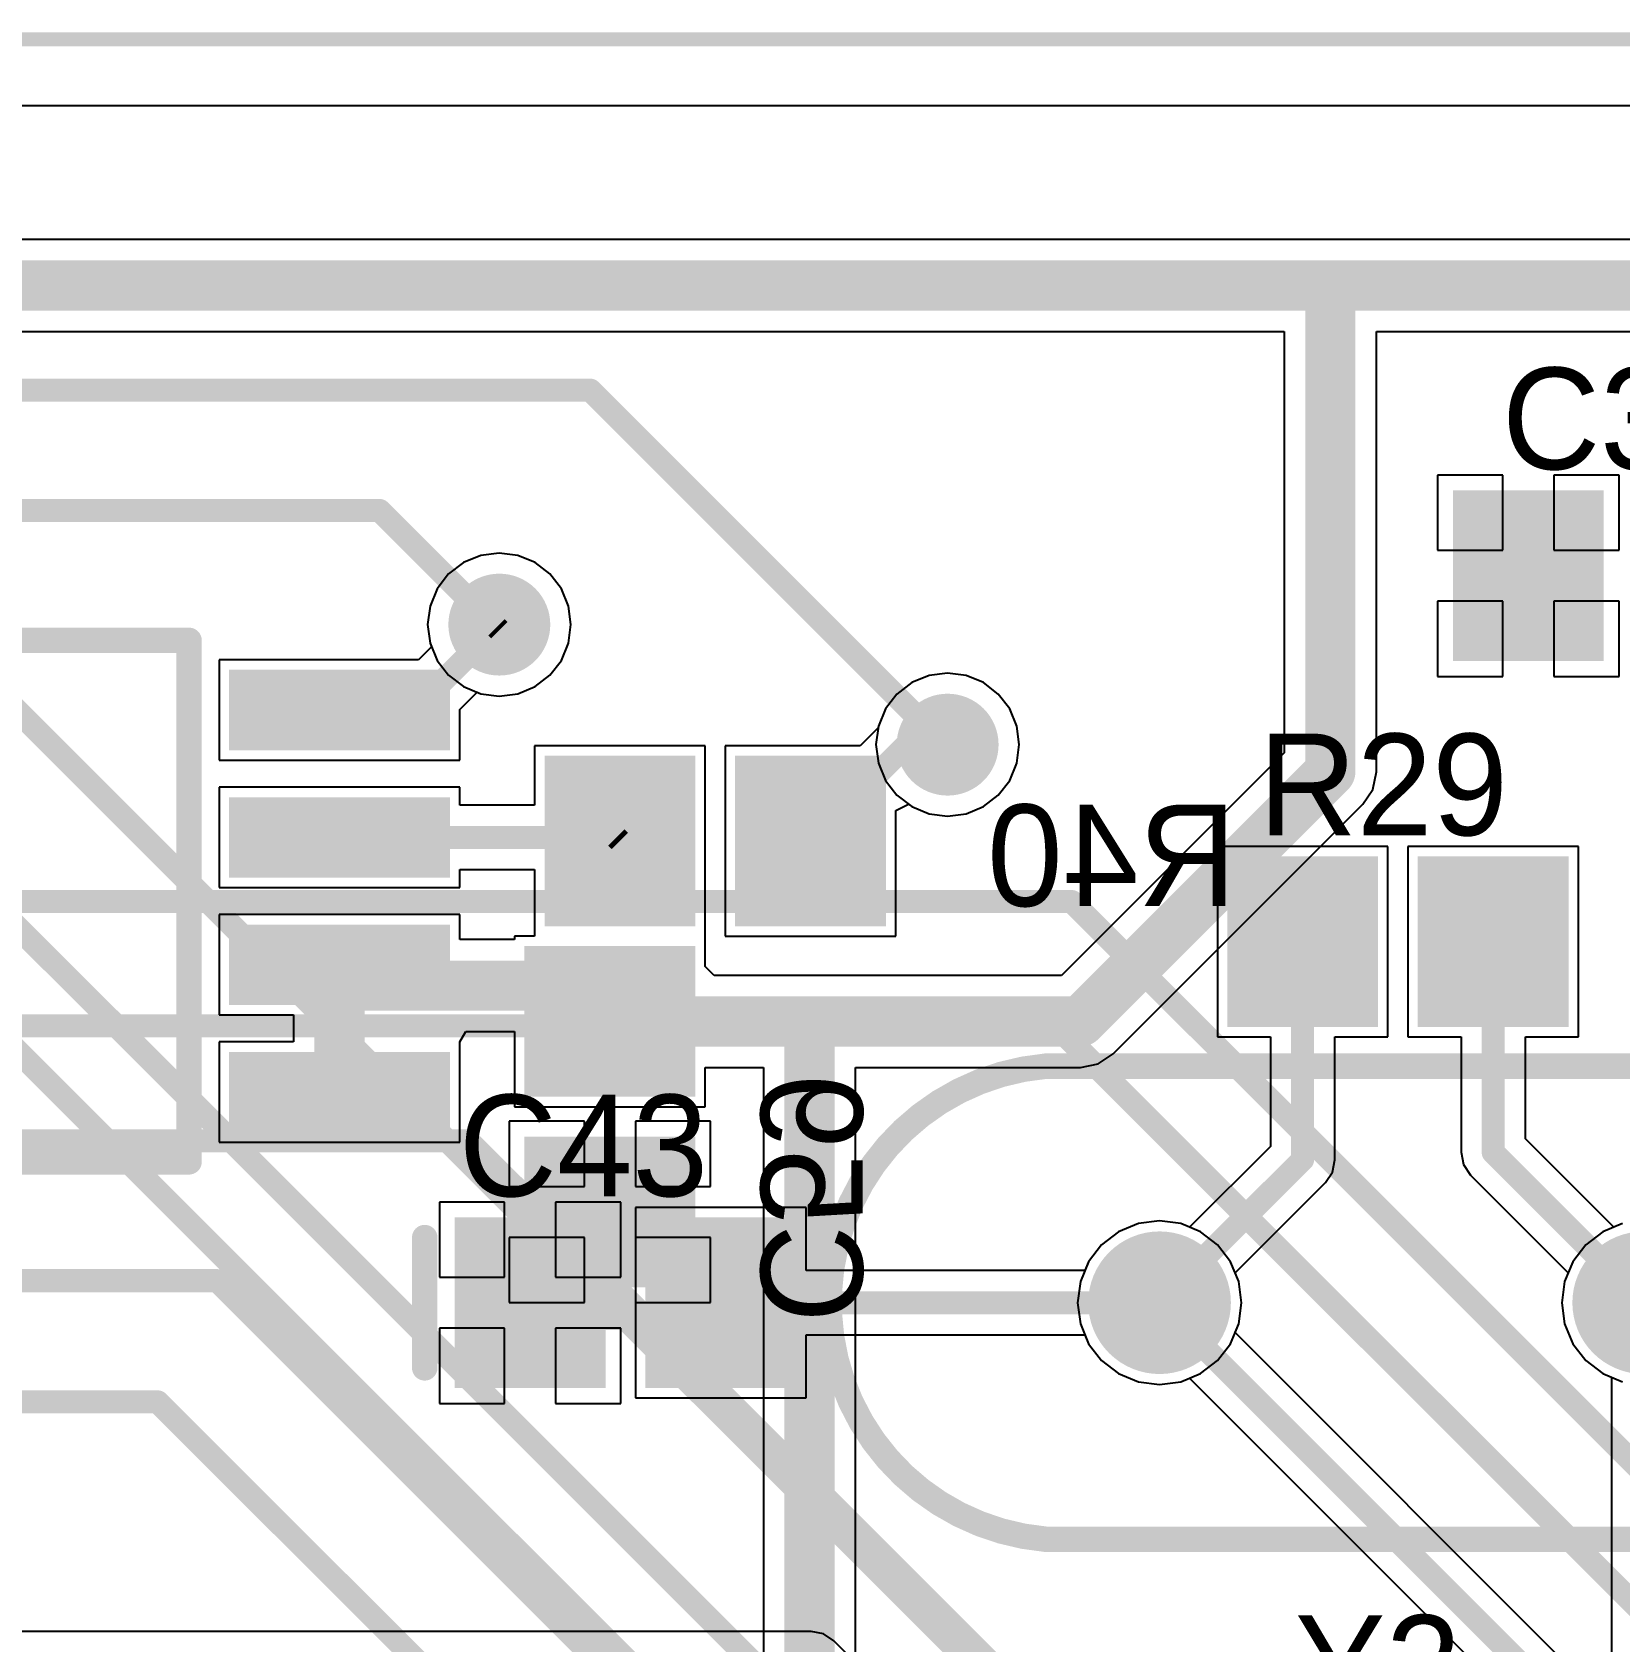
# Model space of a CAD drawing. Header units: millimetres. Extents: x 0 to 7.44, y -3.03 to 0.
# Drawn here: x 4.159 to 4.782, y -0.629 to 0.003 of the extents above; entities that cross this region are included whole.
import ezdxf

# ---------------------------------------------------------------- set-up
doc = ezdxf.new("R2010")
doc.units = ezdxf.units.MM
doc.header["$MEASUREMENT"] = 0
for name, color, linetype in [('BottomLayer', 5, 'Continuous'), ('BottomOverlay', 54, 'Continuous'), ('BottomPaste', 16, 'Continuous'), ('BottomSolder', 6, 'Continuous'), ('KeepOutLayer', 6, 'Continuous'), ('MidLayer1', 16, 'Continuous'), ('MidLayer2', 76, 'Continuous'), ('MultiLayer', 9, 'Continuous'), ('PadHoleLayer', 156, 'Continuous'), ('TopLayer', 1, 'Continuous'), ('TopOverlay', 2, 'Continuous'), ('TopPaste', 8, 'Continuous'), ('TopSolder', 216, 'Continuous'), ('ViaHoleLayer', 16, 'Continuous')]:
    doc.layers.add(name, color=color, linetype=linetype)

# ---------------------------------------------------------------- blocks, each defined once
blk = doc.blocks.new('W25Q16_B_32')
at = {"layer": 'BottomLayer'}
for points in [[(-0.22441, 0.06319), (-0.14567, 0.06319), (-0.22441, 0.08681), (-0.14567, 0.08681)], [(0.14567, 0.06319), (0.22441, 0.06319), (0.14567, 0.08681), (0.22441, 0.08681)], [(-0.22441, 0.01319), (-0.14567, 0.01319), (-0.22441, 0.03681), (-0.14567, 0.03681)], [(0.14567, 0.01319), (0.22441, 0.01319), (0.14567, 0.03681), (0.22441, 0.03681)], [(-0.22441, -0.03681), (-0.14567, -0.03681), (-0.22441, -0.01319), (-0.14567, -0.01319)], [(0.14567, -0.03681), (0.22441, -0.03681), (0.14567, -0.01319), (0.22441, -0.01319)], [(-0.22441, -0.08681), (-0.14567, -0.08681), (-0.22441, -0.06319), (-0.14567, -0.06319)], [(0.14567, -0.08681), (0.22441, -0.08681), (0.14567, -0.06319), (0.22441, -0.06319)]]:
    blk.add_solid(points, dxfattribs=at)
at = {"layer": 'BottomOverlay', "const_width": 0.01}
for points in [[(-0.12598, 0.10236), (0.12598, 0.10236)], [(-0.12598, -0.10236), (-0.12598, 0.10236)], [(0.12598, -0.10236), (0.12598, 0.10236)], [(-0.12598, -0.10236), (-0.03151, -0.10236)], [(0.03151, -0.10236), (0.12598, -0.10236)]]:
    blk.add_lwpolyline(points, dxfattribs=at)
at = {"layer": 'BottomOverlay', "const_width": 0.005}
for points in [[(-0.12848, 0.10236, 1), (-0.12348, 0.10236, 1)], [(-0.12848, 0.10236, 1), (-0.12348, 0.10236, 1)], [(0.12348, 0.10236, 1), (0.12848, 0.10236, 1)], [(0.12348, 0.10236, 1), (0.12848, 0.10236, 1)], [(-0.12848, -0.10236, 1), (-0.12348, -0.10236, 1)], [(-0.12848, -0.10236, 1), (-0.12348, -0.10236, 1)], [(-0.03401, -0.10236, 1), (-0.02901, -0.10236, 1)], [(-0.03401, -0.1024, 1), (-0.02901, -0.1024, 1)], [(0.02901, -0.10236, 1), (0.03401, -0.10236, 1)], [(0.02901, -0.1024, 1), (0.03401, -0.1024, 1)], [(0.12348, -0.10236, 1), (0.12848, -0.10236, 1)], [(0.12348, -0.10236, 1), (0.12848, -0.10236, 1)]]:
    blk.add_lwpolyline(points, format="xyb", close=True, dxfattribs=at)
at = {"layer": 'BottomOverlay', "const_width": 0.01}
blk.add_lwpolyline([(-0.03151, -0.1024, -1), (0.03151, -0.1024)], format="xyb", dxfattribs=at)
at = {"layer": 'BottomPaste'}
for points in [[(-0.22441, 0.06319), (-0.14567, 0.06319), (-0.22441, 0.08681), (-0.14567, 0.08681)], [(0.14567, 0.06319), (0.22441, 0.06319), (0.14567, 0.08681), (0.22441, 0.08681)], [(-0.22441, 0.01319), (-0.14567, 0.01319), (-0.22441, 0.03681), (-0.14567, 0.03681)], [(0.14567, 0.01319), (0.22441, 0.01319), (0.14567, 0.03681), (0.22441, 0.03681)], [(-0.22441, -0.03681), (-0.14567, -0.03681), (-0.22441, -0.01319), (-0.14567, -0.01319)], [(0.14567, -0.03681), (0.22441, -0.03681), (0.14567, -0.01319), (0.22441, -0.01319)], [(-0.22441, -0.08681), (-0.14567, -0.08681), (-0.22441, -0.06319), (-0.14567, -0.06319)], [(0.14567, -0.08681), (0.22441, -0.08681), (0.14567, -0.06319), (0.22441, -0.06319)]]:
    blk.add_solid(points, dxfattribs=at)
at = {"layer": 'BottomSolder'}
for points in [[(-0.22841, 0.05919), (-0.14167, 0.05919), (-0.22841, 0.09081), (-0.14167, 0.09081)], [(0.14167, 0.05919), (0.22841, 0.05919), (0.14167, 0.09081), (0.22841, 0.09081)], [(-0.22841, 0.00919), (-0.14167, 0.00919), (-0.22841, 0.04081), (-0.14167, 0.04081)], [(0.14167, 0.00919), (0.22841, 0.00919), (0.14167, 0.04081), (0.22841, 0.04081)], [(-0.22841, -0.04081), (-0.14167, -0.04081), (-0.22841, -0.00919), (-0.14167, -0.00919)], [(0.14167, -0.04081), (0.22841, -0.04081), (0.14167, -0.00919), (0.22841, -0.00919)], [(-0.22841, -0.09081), (-0.14167, -0.09081), (-0.22841, -0.05919), (-0.14167, -0.05919)], [(0.14167, -0.09081), (0.22841, -0.09081), (0.14167, -0.05919), (0.22841, -0.05919)]]:
    blk.add_solid(points, dxfattribs=at)
blk = doc.blocks.new('ECS_200_20_1_94')
at = {"layer": 'BottomLayer', "const_width": 0.024}
for points in [[(-0.107, 0, 1), (-0.083, 0, 1)], [(0.083, 0, 1), (0.107, 0, 1)]]:
    blk.add_lwpolyline(points, format="xyb", close=True, dxfattribs=at)
at = {"layer": 'BottomSolder', "const_width": 0.028}
for points in [[(-0.109, 0, 1), (-0.081, 0, 1)], [(0.081, 0, 1), (0.109, 0, 1)]]:
    blk.add_lwpolyline(points, format="xyb", close=True, dxfattribs=at)
at = {"layer": 'MidLayer1', "const_width": 0.024}
for points in [[(-0.107, 0, 1), (-0.083, 0, 1)], [(0.083, 0, 1), (0.107, 0, 1)]]:
    blk.add_lwpolyline(points, format="xyb", close=True, dxfattribs=at)
at = {"layer": 'MidLayer2', "const_width": 0.024}
for points in [[(-0.107, 0, 1), (-0.083, 0, 1)], [(0.083, 0, 1), (0.107, 0, 1)]]:
    blk.add_lwpolyline(points, format="xyb", close=True, dxfattribs=at)
at = {"layer": 'MultiLayer', "const_width": 0.024}
for points in [[(-0.107, 0, 1), (-0.083, 0, 1)], [(0.083, 0, 1), (0.107, 0, 1)]]:
    blk.add_lwpolyline(points, format="xyb", close=True, dxfattribs=at)
at = {"layer": 'PadHoleLayer', "const_width": 0.016}
for points in [[(-0.103, 0, 1), (-0.087, 0, 1)], [(0.087, 0, 1), (0.103, 0, 1)]]:
    blk.add_lwpolyline(points, format="xyb", close=True, dxfattribs=at)
at = {"layer": 'TopLayer', "const_width": 0.024}
for points in [[(-0.107, 0, 1), (-0.083, 0, 1)], [(0.083, 0, 1), (0.107, 0, 1)]]:
    blk.add_lwpolyline(points, format="xyb", close=True, dxfattribs=at)
at = {"layer": 'TopOverlay', "const_width": 0.01}
for points in [[(-0.13957, -0.09288, -0.916332), (-0.13957, 0.09288)], [(0.13957, 0.09288, -0.916332), (0.13957, -0.09288)]]:
    blk.add_lwpolyline(points, format="xyb", dxfattribs=at)
for points in [[(0.13967, 0.09287), (-0.13967, 0.09287)], [(0.13967, -0.09287), (-0.13967, -0.09287)]]:
    blk.add_lwpolyline(points, dxfattribs=at)
at = {"layer": 'TopOverlay', "const_width": 0.005}
for points in [[(-0.14217, 0.09287, 1), (-0.13717, 0.09287, 1)], [(-0.14207, 0.09288, 1), (-0.13707, 0.09288, 1)], [(0.13707, 0.09288, 1), (0.14207, 0.09288, 1)], [(0.13717, 0.09287, 1), (0.14217, 0.09287, 1)], [(-0.14217, -0.09287, 1), (-0.13717, -0.09287, 1)], [(-0.14207, -0.09288, 1), (-0.13707, -0.09288, 1)], [(0.13707, -0.09288, 1), (0.14207, -0.09288, 1)], [(0.13717, -0.09287, 1), (0.14217, -0.09287, 1)]]:
    blk.add_lwpolyline(points, format="xyb", close=True, dxfattribs=at)
at = {"layer": 'TopSolder', "const_width": 0.028}
for points in [[(-0.109, 0, 1), (-0.081, 0, 1)], [(0.081, 0, 1), (0.109, 0, 1)]]:
    blk.add_lwpolyline(points, format="xyb", close=True, dxfattribs=at)
blk = doc.blocks.new('CAP_0805_B_95')
at = {"layer": 'BottomLayer'}
for points in [[(-0.05511, -0.02953), (-0.00393, -0.02953), (-0.05511, 0.02953), (-0.00393, 0.02953)], [(0.0197, -0.02953), (0.07088, -0.02953), (0.0197, 0.02953), (0.07088, 0.02953)]]:
    blk.add_solid(points, dxfattribs=at)
at = {"layer": 'BottomOverlay', "const_width": 0.01}
blk.add_lwpolyline([(-0.07088, 0.02557), (-0.07088, -0.02557)], dxfattribs=at)
at = {"layer": 'BottomOverlay', "const_width": 0.005}
for points in [[(-0.07338, 0.02557, 1), (-0.06838, 0.02557, 1)], [(-0.07338, -0.02557, 1), (-0.06838, -0.02557, 1)]]:
    blk.add_lwpolyline(points, format="xyb", close=True, dxfattribs=at)
at = {"layer": 'BottomPaste'}
for points in [[(-0.05511, -0.02953), (-0.00393, -0.02953), (-0.05511, 0.02953), (-0.00393, 0.02953)], [(0.0197, -0.02953), (0.07088, -0.02953), (0.0197, 0.02953), (0.07088, 0.02953)]]:
    blk.add_solid(points, dxfattribs=at)
at = {"layer": 'BottomSolder'}
for points in [[(-0.05911, -0.03353), (0.00007, -0.03353), (-0.05911, 0.03353), (0.00007, 0.03353)], [(0.0157, -0.03353), (0.07488, -0.03353), (0.0157, 0.03353), (0.07488, 0.03353)]]:
    blk.add_solid(points, dxfattribs=at)
blk = doc.blocks.new('CAP_0805_97')
at = {"layer": 'TopLayer'}
for points in [[(-0.05511, -0.02953), (-0.00393, -0.02953), (-0.05511, 0.02953), (-0.00393, 0.02953)], [(0.0197, -0.02953), (0.07088, -0.02953), (0.0197, 0.02953), (0.07088, 0.02953)]]:
    blk.add_solid(points, dxfattribs=at)
at = {"layer": 'TopOverlay', "const_width": 0.01}
blk.add_lwpolyline([(-0.07088, -0.02557), (-0.07088, 0.02557)], dxfattribs=at)
at = {"layer": 'TopOverlay', "const_width": 0.005}
for points in [[(-0.07338, 0.02557, 1), (-0.06838, 0.02557, 1)], [(-0.07338, -0.02557, 1), (-0.06838, -0.02557, 1)]]:
    blk.add_lwpolyline(points, format="xyb", close=True, dxfattribs=at)
at = {"layer": 'TopPaste'}
for points in [[(-0.05511, -0.02953), (-0.00393, -0.02953), (-0.05511, 0.02953), (-0.00393, 0.02953)], [(0.0197, -0.02953), (0.07088, -0.02953), (0.0197, 0.02953), (0.07088, 0.02953)]]:
    blk.add_solid(points, dxfattribs=at)
at = {"layer": 'TopSolder'}
for points in [[(-0.05911, -0.03353), (0.00007, -0.03353), (-0.05911, 0.03353), (0.00007, 0.03353)], [(0.0157, -0.03353), (0.07488, -0.03353), (0.0157, 0.03353), (0.07488, 0.03353)]]:
    blk.add_solid(points, dxfattribs=at)
blk = doc.blocks.new('CAP_0805_99')
at = {"layer": 'TopLayer'}
for points in [[(-0.05511, -0.02953), (-0.00393, -0.02953), (-0.05511, 0.02953), (-0.00393, 0.02953)], [(0.0197, -0.02953), (0.07088, -0.02953), (0.0197, 0.02953), (0.07088, 0.02953)]]:
    blk.add_solid(points, dxfattribs=at)
at = {"layer": 'TopOverlay', "const_width": 0.01}
blk.add_lwpolyline([(-0.07088, 0.02557), (-0.07088, -0.02557)], dxfattribs=at)
at = {"layer": 'TopOverlay', "const_width": 0.005}
for points in [[(-0.07338, 0.02557, 1), (-0.06838, 0.02557, 1)], [(-0.07338, -0.02557, 1), (-0.06838, -0.02557, 1)]]:
    blk.add_lwpolyline(points, format="xyb", close=True, dxfattribs=at)
at = {"layer": 'TopPaste'}
for points in [[(-0.05511, -0.02953), (-0.00393, -0.02953), (-0.05511, 0.02953), (-0.00393, 0.02953)], [(0.0197, -0.02953), (0.07088, -0.02953), (0.0197, 0.02953), (0.07088, 0.02953)]]:
    blk.add_solid(points, dxfattribs=at)
at = {"layer": 'TopSolder'}
for points in [[(-0.05911, -0.03353), (0.00007, -0.03353), (-0.05911, 0.03353), (0.00007, 0.03353)], [(0.0157, -0.03353), (0.07488, -0.03353), (0.0157, 0.03353), (0.07488, 0.03353)]]:
    blk.add_solid(points, dxfattribs=at)
blk = doc.blocks.new('RES_0805_B_154')
at = {"layer": 'BottomLayer'}
for points in [[(-0.06299, -0.02953), (-0.01181, -0.02953), (-0.06299, 0.02953), (-0.01181, 0.02953)], [(0.01181, -0.02953), (0.06299, -0.02953), (0.01181, 0.02953), (0.06299, 0.02953)]]:
    blk.add_solid(points, dxfattribs=at)
at = {"layer": 'BottomPaste'}
for points in [[(-0.06299, -0.02953), (-0.01181, -0.02953), (-0.06299, 0.02953), (-0.01181, 0.02953)], [(0.01181, -0.02953), (0.06299, -0.02953), (0.01181, 0.02953), (0.06299, 0.02953)]]:
    blk.add_solid(points, dxfattribs=at)
at = {"layer": 'BottomSolder'}
for points in [[(-0.06699, -0.03353), (-0.00781, -0.03353), (-0.06699, 0.03353), (-0.00781, 0.03353)], [(0.00781, -0.03353), (0.06699, -0.03353), (0.00781, 0.03353), (0.06699, 0.03353)]]:
    blk.add_solid(points, dxfattribs=at)
blk = doc.blocks.new('RES_0805_155')
at = {"layer": 'TopLayer'}
for points in [[(-0.06299, -0.02953), (-0.01181, -0.02953), (-0.06299, 0.02953), (-0.01181, 0.02953)], [(0.01181, -0.02953), (0.06299, -0.02953), (0.01181, 0.02953), (0.06299, 0.02953)]]:
    blk.add_solid(points, dxfattribs=at)
at = {"layer": 'TopPaste'}
for points in [[(-0.06299, -0.02953), (-0.01181, -0.02953), (-0.06299, 0.02953), (-0.01181, 0.02953)], [(0.01181, -0.02953), (0.06299, -0.02953), (0.01181, 0.02953), (0.06299, 0.02953)]]:
    blk.add_solid(points, dxfattribs=at)
at = {"layer": 'TopSolder'}
for points in [[(-0.06699, -0.03353), (-0.00781, -0.03353), (-0.06699, 0.03353), (-0.00781, 0.03353)], [(0.00781, -0.03353), (0.06699, -0.03353), (0.00781, 0.03353), (0.06699, 0.03353)]]:
    blk.add_solid(points, dxfattribs=at)

msp = doc.modelspace()

# ---------------------------------------------------------------- linework, layer by layer
at = {"layer": 'BottomLayer'}
for p, q in [((0.02598, -0.02598), (7.33622, -0.02598)), ((5.89301, -0.07861), (3.42861, -0.07861)), ((3.71551, -0.11473), (4.6503, -0.11473)), ((4.6503, -0.11473), (4.6503, -0.28012)), ((4.68643, -0.2876), (4.68643, -0.11473)), ((4.68643, -0.11473), (5.82209, -0.11473)), ((4.34224, -0.20172), (4.33496, -0.20267)), ((4.34951, -0.20267), (4.34224, -0.20172)), ((4.32818, -0.20548), (4.32236, -0.20995)), ((4.33496, -0.20267), (4.32818, -0.20548)), ((4.35629, -0.20548), (4.34951, -0.20267)), ((4.36212, -0.20995), (4.35629, -0.20548)), ((4.32236, -0.20995), (4.31789, -0.21577)), ((4.36658, -0.21577), (4.36212, -0.20995)), ((4.31789, -0.21577), (4.31508, -0.22255)), ((4.36939, -0.22255), (4.36658, -0.21577)), ((4.31508, -0.22255), (4.31412, -0.22983)), ((4.37035, -0.22983), (4.36939, -0.22255)), ((4.31412, -0.22983), (4.31508, -0.23711)), ((4.36939, -0.23711), (4.37035, -0.22983)), ((4.31567, -0.23852), (4.31049, -0.2437)), ((4.31508, -0.23711), (4.31567, -0.23852)), ((4.36658, -0.24389), (4.36939, -0.23711)), ((4.31049, -0.2437), (4.23228, -0.2437)), ((4.23228, -0.2437), (4.23228, -0.28307)), ((4.36212, -0.24971), (4.36658, -0.24389)), ((4.35629, -0.25418), (4.36212, -0.24971)), ((4.50411, -0.25261), (4.49829, -0.25708)), ((4.51089, -0.2498), (4.50411, -0.25261)), ((4.51817, -0.24884), (4.51089, -0.2498)), ((4.52545, -0.2498), (4.51817, -0.24884)), ((4.53223, -0.25261), (4.52545, -0.2498)), ((4.53805, -0.25708), (4.53223, -0.25261)), ((4.32677, -0.26318), (4.33355, -0.2564)), ((4.33355, -0.2564), (4.33496, -0.25699)), ((4.33496, -0.25699), (4.34224, -0.25795)), ((4.34224, -0.25795), (4.34951, -0.25699)), ((4.34951, -0.25699), (4.35629, -0.25418)), ((4.49829, -0.25708), (4.49382, -0.2629)), ((4.54252, -0.2629), (4.53805, -0.25708)), ((4.32677, -0.28307), (4.32677, -0.26318)), ((4.49382, -0.2629), (4.49101, -0.26968)), ((4.54533, -0.26968), (4.54252, -0.2629)), ((4.49093, -0.27032), (4.48389, -0.27736)), ((4.49101, -0.26968), (4.49093, -0.27032)), ((4.54628, -0.27696), (4.54533, -0.26968)), ((4.42303, -0.27736), (4.3561, -0.27736)), ((4.3561, -0.27736), (4.3561, -0.30074)), ((4.42303, -0.34717), (4.42303, -0.27736)), ((4.48389, -0.27736), (4.43091, -0.27736)), ((4.43091, -0.27736), (4.43091, -0.35217)), ((4.54533, -0.28423), (4.54628, -0.27696)), ((4.23228, -0.28307), (4.32677, -0.28307)), ((4.54252, -0.29101), (4.54533, -0.28423)), ((4.6503, -0.28012), (4.56285, -0.36757)), ((4.68505, -0.29452), (4.68643, -0.2876)), ((4.32677, -0.2937), (4.23228, -0.2937)), ((4.23228, -0.2937), (4.23228, -0.33307)), ((4.32677, -0.30074), (4.32677, -0.2937)), ((4.53223, -0.3013), (4.53805, -0.29684)), ((4.53805, -0.29684), (4.54252, -0.29101)), ((4.68114, -0.30038), (4.68505, -0.29452)), ((4.3561, -0.30074), (4.32677, -0.30074)), ((4.49783, -0.30279), (4.50283, -0.30032)), ((4.49783, -0.35217), (4.49783, -0.30279)), ((4.50283, -0.30032), (4.50411, -0.3013)), ((4.50411, -0.3013), (4.51089, -0.30411)), ((4.52545, -0.30411), (4.53223, -0.3013)), ((4.58311, -0.3984), (4.68114, -0.30038)), ((4.51089, -0.30411), (4.51817, -0.30507)), ((4.51817, -0.30507), (4.52545, -0.30411)), ((4.32677, -0.33307), (4.32677, -0.32603)), ((4.32677, -0.32603), (4.3561, -0.32603)), ((4.3561, -0.32603), (4.3561, -0.35217)), ((4.23228, -0.33307), (4.32677, -0.33307)), ((4.32677, -0.3437), (4.23228, -0.3437)), ((4.23228, -0.3437), (4.23228, -0.38307)), ((4.32677, -0.35352), (4.32677, -0.3437)), ((4.42303, -0.35221), (4.42303, -0.34717)), ((4.34823, -0.35352), (4.32677, -0.35352)), ((4.3511, -0.35217), (4.34823, -0.35217)), ((4.34823, -0.35217), (4.34823, -0.35352)), ((4.3561, -0.35217), (4.3511, -0.35217)), ((4.42303, -0.36403), (4.42303, -0.35221)), ((4.43091, -0.35217), (4.49783, -0.35217)), ((4.42657, -0.36757), (4.42303, -0.36403)), ((4.56285, -0.36757), (4.42657, -0.36757)), ((4.23228, -0.38307), (4.26146, -0.38307)), ((4.26146, -0.38307), (4.26146, -0.3937)), ((4.32677, -0.3937), (4.32904, -0.38964)), ((4.32904, -0.38964), (4.34823, -0.38964)), ((4.34823, -0.38964), (4.34823, -0.41909)), ((4.26146, -0.3937), (4.23228, -0.3937)), ((4.23228, -0.3937), (4.23228, -0.43307)), ((4.32677, -0.43307), (4.32677, -0.3937)), ((4.42303, -0.41909), (4.42303, -0.40369)), ((4.42303, -0.40369), (4.44591, -0.40369)), ((4.44591, -0.40369), (4.44591, -0.97835)), ((4.48204, -1.00162), (4.48204, -0.40369)), ((4.48204, -0.40369), (4.57033, -0.40369)), ((4.57033, -0.40369), (4.57725, -0.40232)), ((4.57725, -0.40232), (4.58311, -0.3984)), ((4.34823, -0.41909), (4.42303, -0.41909)), ((4.37563, -0.42484), (4.3461, -0.42484)), ((4.3461, -0.42484), (4.3461, -0.45043)), ((4.37563, -0.45043), (4.37563, -0.42484)), ((4.42516, -0.42484), (4.39563, -0.42484)), ((4.39563, -0.42484), (4.39563, -0.45043)), ((4.42516, -0.45043), (4.42516, -0.42484)), ((4.23228, -0.43307), (4.32677, -0.43307)), ((4.3461, -0.45043), (4.37563, -0.45043)), ((4.39563, -0.45043), (4.42516, -0.45043)), ((4.59302, -0.46501), (4.58526, -0.46822)), ((4.60134, -0.46391), (4.59302, -0.46501)), ((4.60966, -0.46501), (4.60134, -0.46391)), ((4.61741, -0.46822), (4.60966, -0.46501)), ((4.78302, -0.46501), (4.77526, -0.46822)), ((4.37563, -0.47043), (4.3461, -0.47043)), ((4.3461, -0.47043), (4.3461, -0.49602)), ((4.37563, -0.49602), (4.37563, -0.47043)), ((4.42516, -0.47043), (4.39563, -0.47043)), ((4.39563, -0.47043), (4.39563, -0.49602)), ((4.42516, -0.49602), (4.42516, -0.47043)), ((4.57861, -0.47333), (4.5735, -0.47999)), ((4.58526, -0.46822), (4.57861, -0.47333)), ((4.62407, -0.47333), (4.61741, -0.46822)), ((4.62918, -0.47999), (4.62407, -0.47333)), ((4.76861, -0.47333), (4.7635, -0.47999)), ((4.77526, -0.46822), (4.76861, -0.47333)), ((4.5735, -0.47999), (4.57029, -0.48774)), ((4.63239, -0.48774), (4.62918, -0.47999)), ((4.7635, -0.47999), (4.76029, -0.48774)), ((4.57029, -0.48774), (4.56919, -0.49606)), ((4.63349, -0.49606), (4.63239, -0.48774)), ((4.76029, -0.48774), (4.75919, -0.49606)), ((4.3461, -0.49602), (4.37563, -0.49602)), ((4.39563, -0.49602), (4.42516, -0.49602)), ((4.56919, -0.49606), (4.57029, -0.50438)), ((4.63239, -0.50438), (4.63349, -0.49606)), ((4.75919, -0.49606), (4.76029, -0.50438)), ((4.57029, -0.50438), (4.5735, -0.51214)), ((4.62918, -0.51214), (4.63239, -0.50438)), ((4.76029, -0.50438), (4.7635, -0.51214)), ((4.5735, -0.51214), (4.57861, -0.5188)), ((4.62407, -0.5188), (4.62918, -0.51214)), ((4.7635, -0.51214), (4.76861, -0.5188)), ((4.57861, -0.5188), (4.58526, -0.5239)), ((4.58526, -0.5239), (4.59302, -0.52712)), ((4.60966, -0.52712), (4.61741, -0.5239)), ((4.61741, -0.5239), (4.62407, -0.5188)), ((4.76861, -0.5188), (4.77526, -0.5239)), ((4.77526, -0.5239), (4.78302, -0.52712)), ((4.59302, -0.52712), (4.60134, -0.52821)), ((4.60134, -0.52821), (4.60966, -0.52712))]:
    msp.add_line(p, q, dxfattribs=at)
for points, const_width in [([(3.69744, -0.09667), (4.66836, -0.09667)], 0.01969), ([(4.66836, -0.09667), (5.84016, -0.09667)], 0.01969), ([(4.66836, -0.2876), (4.66836, -0.09667)], 0.01969), ([(4.30869, -0.26339), (4.34224, -0.22983)], 0.00906), ([(4.27953, -0.26339), (4.30869, -0.26339)], 0.00906), ([(4.46437, -0.31476), (4.50218, -0.27696)], 0.00906), ([(4.50218, -0.27696), (4.51817, -0.27696)], 0.00906), ([(4.57033, -0.38563), (4.66836, -0.2876)], 0.01969), ([(4.27953, -0.31339), (4.38819, -0.31339)], 0.00906), ([(4.38819, -0.31339), (4.38957, -0.31476)], 0.00906), ([(4.27953, -0.37158), (4.27953, -0.36339)], 0.01969), ([(4.27953, -0.37158), (4.37158, -0.37158)], 0.01969), ([(4.27953, -0.41339), (4.27953, -0.37158)], 0.01969), ([(4.37158, -0.37158), (4.38563, -0.38563)], 0.01969), ([(4.38563, -0.38563), (4.46398, -0.38563)], 0.01969), ([(4.46398, -1.01969), (4.46398, -0.38563)], 0.01969), ([(4.46398, -0.38563), (4.57033, -0.38563)], 0.01969)]:
    msp.add_lwpolyline(points, dxfattribs=dict(at, const_width=const_width))
for points, const_width in [([(4.66344, -0.09667, 1), (4.67328, -0.09667, 1)], 0.00984), ([(4.66344, -0.09667, 1), (4.67328, -0.09667, 1)], 0.00984), ([(4.66344, -0.09667, 1), (4.67328, -0.09667, 1)], 0.00984), ([(4.33224, -0.22983, 1), (4.35224, -0.22983, 1)], 0.02), ([(4.33997, -0.22983, 1), (4.3445, -0.22983, 1)], 0.00453), ([(4.27726, -0.26339, 1), (4.28179, -0.26339, 1)], 0.00453), ([(4.30642, -0.26339, 1), (4.31095, -0.26339, 1)], 0.00453), ([(4.30642, -0.26339, 1), (4.31095, -0.26339, 1)], 0.00453), ([(4.50817, -0.27696, 1), (4.52817, -0.27696, 1)], 0.02), ([(4.49991, -0.27696, 1), (4.50444, -0.27696, 1)], 0.00453), ([(4.49991, -0.27696, 1), (4.50444, -0.27696, 1)], 0.00453), ([(4.51591, -0.27696, 1), (4.52043, -0.27696, 1)], 0.00453), ([(4.66344, -0.2876, 1), (4.67328, -0.2876, 1)], 0.00984), ([(4.66344, -0.2876, 1), (4.67328, -0.2876, 1)], 0.00984), ([(4.27726, -0.31339, 1), (4.28179, -0.31339, 1)], 0.00453), ([(4.38593, -0.31339, 1), (4.39045, -0.31339, 1)], 0.00453), ([(4.38593, -0.31339, 1), (4.39045, -0.31339, 1)], 0.00453), ([(4.3873, -0.31476, 1), (4.39183, -0.31476, 1)], 0.00453), ([(4.46211, -0.31476, 1), (4.46663, -0.31476, 1)], 0.00453), ([(4.27461, -0.36339, 1), (4.28445, -0.36339, 1)], 0.00984), ([(4.27461, -0.37158, 1), (4.28445, -0.37158, 1)], 0.00984), ([(4.27461, -0.37158, 1), (4.28445, -0.37158, 1)], 0.00984), ([(4.27461, -0.37158, 1), (4.28445, -0.37158, 1)], 0.00984), ([(4.36666, -0.37158, 1), (4.3765, -0.37158, 1)], 0.00984), ([(4.36666, -0.37158, 1), (4.3765, -0.37158, 1)], 0.00984), ([(4.38071, -0.38563, 1), (4.39055, -0.38563, 1)], 0.00984), ([(4.38071, -0.38563, 1), (4.39055, -0.38563, 1)], 0.00984), ([(4.45906, -0.38563, 1), (4.4689, -0.38563, 1)], 0.00984), ([(4.45906, -0.38563, 1), (4.4689, -0.38563, 1)], 0.00984), ([(4.45906, -0.38563, 1), (4.4689, -0.38563, 1)], 0.00984), ([(4.56541, -0.38563, 1), (4.57526, -0.38563, 1)], 0.00984), ([(4.56541, -0.38563, 1), (4.57526, -0.38563, 1)], 0.00984), ([(4.27461, -0.41339, 1), (4.28445, -0.41339, 1)], 0.00984)]:
    msp.add_lwpolyline(points, format="xyb", close=True, dxfattribs=dict(at, const_width=const_width))
at = {"layer": 'KeepOutLayer'}
for const_width in [0.00551, 0.005]:
    msp.add_lwpolyline([(0, 0), (7.3622, 0)], dxfattribs=dict(at, const_width=const_width))
at = {"layer": 'MidLayer1'}
for points, const_width in [([(4.33224, -0.22983, 1), (4.35224, -0.22983, 1)], 0.02), ([(4.50817, -0.27696, 1), (4.52817, -0.27696, 1)], 0.02), ([(4.20596, -0.535, 1), (4.21049, -0.535, 1)], 0.00453), ([(4.20596, -0.535, 1), (4.21049, -0.535, 1)], 0.00453)]:
    msp.add_lwpolyline(points, format="xyb", close=True, dxfattribs=dict(at, const_width=const_width))
at = {"layer": 'MidLayer1', "const_width": 0.00906}
for points in [[(4.1396, -0.25025), (4.87243, -0.98307)], [(4.09193, -0.2874), (4.78678, -0.98225)], [(4.09449, -0.33858), (4.7126, -0.95669)], [(3.50744, -0.535), (4.20823, -0.535)], [(4.20823, -0.535), (4.68201, -1.00878)]]:
    msp.add_lwpolyline(points, dxfattribs=at)
at = {"layer": 'MidLayer2', "const_width": 0.00906}
for points in [[(3.43307, -0.1378), (4.37795, -0.1378)], [(4.37795, -0.1378), (4.51711, -0.27696)], [(3.43307, -0.18504), (4.29528, -0.18504)], [(4.29528, -0.18504), (4.34115, -0.23092)], [(4.34115, -0.23092), (4.34224, -0.232)], [(4.34224, -0.232), (4.34224, -0.22983)], [(4.51711, -0.27696), (4.51817, -0.27696)], [(3.49213, -0.33858), (4.56693, -0.33858)], [(4.56693, -0.33858), (4.84646, -0.61811)], [(3.55118, -0.3874), (4.56063, -0.3874)], [(4.56063, -0.3874), (4.82283, -0.64961)], [(3.91969, -0.43246), (4.3301, -0.43246)], [(4.3301, -0.43246), (4.87402, -0.97638)], [(3.55118, -0.4874), (4.2315, -0.4874)], [(4.2315, -0.4874), (4.75197, -1.00787)]]:
    msp.add_lwpolyline(points, dxfattribs=at)
at = {"layer": 'MidLayer2'}
for points, const_width in [([(4.37569, -0.1378, 1), (4.38022, -0.1378, 1)], 0.00453), ([(4.37569, -0.1378, 1), (4.38022, -0.1378, 1)], 0.00453), ([(4.29301, -0.18504, 1), (4.29754, -0.18504, 1)], 0.00453), ([(4.29301, -0.18504, 1), (4.29754, -0.18504, 1)], 0.00453), ([(4.33224, -0.22983, 1), (4.35224, -0.22983, 1)], 0.02), ([(4.33889, -0.23092, 1), (4.34342, -0.23092, 1)], 0.00453), ([(4.33889, -0.23092, 1), (4.34342, -0.23092, 1)], 0.00453), ([(4.33997, -0.22983, 1), (4.3445, -0.22983, 1)], 0.00453), ([(4.33997, -0.232, 1), (4.3445, -0.232, 1)], 0.00453), ([(4.33997, -0.232, 1), (4.3445, -0.232, 1)], 0.00453), ([(4.50817, -0.27696, 1), (4.52817, -0.27696, 1)], 0.02), ([(4.51485, -0.27696, 1), (4.51938, -0.27696, 1)], 0.00453), ([(4.51485, -0.27696, 1), (4.51938, -0.27696, 1)], 0.00453), ([(4.51591, -0.27696, 1), (4.52043, -0.27696, 1)], 0.00453), ([(4.56467, -0.33858, 1), (4.56919, -0.33858, 1)], 0.00453), ([(4.56467, -0.33858, 1), (4.56919, -0.33858, 1)], 0.00453), ([(4.55837, -0.3874, 1), (4.56289, -0.3874, 1)], 0.00453), ([(4.55837, -0.3874, 1), (4.56289, -0.3874, 1)], 0.00453), ([(4.32784, -0.43246, 1), (4.33237, -0.43246, 1)], 0.00453), ([(4.32784, -0.43246, 1), (4.33237, -0.43246, 1)], 0.00453), ([(4.22923, -0.4874, 1), (4.23376, -0.4874, 1)], 0.00453), ([(4.22923, -0.4874, 1), (4.23376, -0.4874, 1)], 0.00453)]:
    msp.add_lwpolyline(points, format="xyb", close=True, dxfattribs=dict(at, const_width=const_width))
at = {"layer": 'MultiLayer', "const_width": 0.02}
for points in [[(4.33224, -0.22983, 1), (4.35224, -0.22983, 1)], [(4.50817, -0.27696, 1), (4.52817, -0.27696, 1)]]:
    msp.add_lwpolyline(points, format="xyb", close=True, dxfattribs=at)
at = {"layer": 'TopLayer'}
for p, q in [((0.02598, -0.02598), (7.33622, -0.02598)), ((4.73606, -0.1711), (4.71047, -0.1711)), ((4.71047, -0.1711), (4.71047, -0.20063)), ((4.73606, -0.20063), (4.73606, -0.1711)), ((4.78165, -0.1711), (4.75606, -0.1711)), ((4.75606, -0.1711), (4.75606, -0.20063)), ((4.78165, -0.20063), (4.78165, -0.1711)), ((4.34224, -0.20172), (4.33496, -0.20267)), ((4.34951, -0.20267), (4.34224, -0.20172)), ((4.71047, -0.20063), (4.73606, -0.20063)), ((4.75606, -0.20063), (4.78165, -0.20063)), ((4.32818, -0.20548), (4.32236, -0.20995)), ((4.33496, -0.20267), (4.32818, -0.20548)), ((4.35629, -0.20548), (4.34951, -0.20267)), ((4.36212, -0.20995), (4.35629, -0.20548)), ((4.32236, -0.20995), (4.31789, -0.21577)), ((4.36658, -0.21577), (4.36212, -0.20995)), ((4.31789, -0.21577), (4.31508, -0.22255)), ((4.36939, -0.22255), (4.36658, -0.21577)), ((4.73606, -0.22063), (4.71047, -0.22063)), ((4.71047, -0.22063), (4.71047, -0.25016)), ((4.73606, -0.25016), (4.73606, -0.22063)), ((4.78165, -0.22063), (4.75606, -0.22063)), ((4.75606, -0.22063), (4.75606, -0.25016)), ((4.78165, -0.25016), (4.78165, -0.22063)), ((4.31508, -0.22255), (4.31412, -0.22983)), ((4.37035, -0.22983), (4.36939, -0.22255)), ((4.31412, -0.22983), (4.31508, -0.23711)), ((4.36939, -0.23711), (4.37035, -0.22983)), ((4.31508, -0.23711), (4.31789, -0.24389)), ((4.36658, -0.24389), (4.36939, -0.23711)), ((4.31789, -0.24389), (4.32236, -0.24971)), ((4.36212, -0.24971), (4.36658, -0.24389)), ((4.32236, -0.24971), (4.32818, -0.25418)), ((4.35629, -0.25418), (4.36212, -0.24971)), ((4.50411, -0.25261), (4.49829, -0.25708)), ((4.51089, -0.2498), (4.50411, -0.25261)), ((4.51817, -0.24884), (4.51089, -0.2498)), ((4.52545, -0.2498), (4.51817, -0.24884)), ((4.53223, -0.25261), (4.52545, -0.2498)), ((4.53805, -0.25708), (4.53223, -0.25261)), ((4.71047, -0.25016), (4.73606, -0.25016)), ((4.75606, -0.25016), (4.78165, -0.25016)), ((4.32818, -0.25418), (4.33496, -0.25699)), ((4.33496, -0.25699), (4.34224, -0.25795)), ((4.34224, -0.25795), (4.34951, -0.25699)), ((4.34951, -0.25699), (4.35629, -0.25418)), ((4.49829, -0.25708), (4.49382, -0.2629)), ((4.54252, -0.2629), (4.53805, -0.25708)), ((4.49382, -0.2629), (4.49101, -0.26968)), ((4.54533, -0.26968), (4.54252, -0.2629)), ((4.49101, -0.26968), (4.49005, -0.27696)), ((4.54628, -0.27696), (4.54533, -0.26968)), ((4.49005, -0.27696), (4.49101, -0.28423)), ((4.54533, -0.28423), (4.54628, -0.27696)), ((4.49101, -0.28423), (4.49382, -0.29101)), ((4.54252, -0.29101), (4.54533, -0.28423)), ((4.49382, -0.29101), (4.49829, -0.29684)), ((4.49829, -0.29684), (4.50411, -0.3013)), ((4.53223, -0.3013), (4.53805, -0.29684)), ((4.53805, -0.29684), (4.54252, -0.29101)), ((4.50411, -0.3013), (4.51089, -0.30411)), ((4.52545, -0.30411), (4.53223, -0.3013)), ((4.51089, -0.30411), (4.51817, -0.30507)), ((4.51817, -0.30507), (4.52545, -0.30411)), ((4.69094, -0.31693), (4.62402, -0.31693)), ((4.62402, -0.31693), (4.62402, -0.39173)), ((4.69094, -0.39173), (4.69094, -0.31693)), ((4.76575, -0.31693), (4.69882, -0.31693)), ((4.69882, -0.31693), (4.69882, -0.39173)), ((4.76575, -0.39173), (4.76575, -0.31693)), ((4.62402, -0.39173), (4.64484, -0.39173)), ((4.64484, -0.39173), (4.64484, -0.43468)), ((4.67012, -0.43992), (4.67012, -0.39173)), ((4.67012, -0.39173), (4.69094, -0.39173)), ((4.69882, -0.39173), (4.71964, -0.39173)), ((4.71964, -0.39173), (4.71964, -0.43701)), ((4.74493, -0.43177), (4.74493, -0.39173)), ((4.74493, -0.39173), (4.76575, -0.39173)), ((4.64484, -0.43468), (4.61309, -0.46643)), ((4.77959, -0.46643), (4.74493, -0.43177)), ((4.66916, -0.44476), (4.67012, -0.43992)), ((4.71964, -0.43701), (4.7206, -0.44185)), ((4.7206, -0.44185), (4.72334, -0.44595)), ((4.66642, -0.44886), (4.66916, -0.44476)), ((4.72334, -0.44595), (4.76171, -0.48431)), ((4.63097, -0.48431), (4.66642, -0.44886)), ((4.34433, -0.45654), (4.31874, -0.45654)), ((4.31874, -0.45654), (4.31874, -0.48606)), ((4.34433, -0.48606), (4.34433, -0.45654)), ((4.38992, -0.45654), (4.36433, -0.45654)), ((4.36433, -0.45654), (4.36433, -0.48606)), ((4.38992, -0.48606), (4.38992, -0.45654)), ((4.4626, -0.45866), (4.39567, -0.45866)), ((4.39567, -0.45866), (4.39567, -0.53346)), ((4.4626, -0.48342), (4.4626, -0.45866)), ((4.59302, -0.46501), (4.58526, -0.46822)), ((4.60134, -0.46391), (4.59302, -0.46501)), ((4.60966, -0.46501), (4.60134, -0.46391)), ((4.61309, -0.46643), (4.60966, -0.46501)), ((4.78302, -0.46501), (4.77959, -0.46643)), ((4.57861, -0.47333), (4.5735, -0.47999)), ((4.58526, -0.46822), (4.57861, -0.47333)), ((4.5735, -0.47999), (4.57208, -0.48342)), ((4.31874, -0.48606), (4.34433, -0.48606)), ((4.36433, -0.48606), (4.38992, -0.48606)), ((4.57208, -0.48342), (4.4626, -0.48342)), ((4.63239, -0.48774), (4.63097, -0.48431)), ((4.76171, -0.48431), (4.76029, -0.48774)), ((4.63349, -0.49606), (4.63239, -0.48774)), ((4.76029, -0.48774), (4.75919, -0.49606)), ((4.63239, -0.50438), (4.63349, -0.49606)), ((4.75919, -0.49606), (4.76029, -0.50438)), ((4.63097, -0.50781), (4.63239, -0.50438)), ((4.76029, -0.50438), (4.7635, -0.51214)), ((4.34433, -0.50606), (4.31874, -0.50606)), ((4.31874, -0.50606), (4.31874, -0.53559)), ((4.34433, -0.53559), (4.34433, -0.50606)), ((4.38992, -0.50606), (4.36433, -0.50606)), ((4.36433, -0.50606), (4.36433, -0.53559)), ((4.38992, -0.53559), (4.38992, -0.50606)), ((4.4626, -0.53346), (4.4626, -0.50871)), ((4.4626, -0.50871), (4.57208, -0.50871)), ((4.57208, -0.50871), (4.5735, -0.51214)), ((4.77407, -0.65092), (4.63097, -0.50781)), ((4.5735, -0.51214), (4.57861, -0.5188)), ((4.7635, -0.51214), (4.76861, -0.5188)), ((4.57861, -0.5188), (4.58526, -0.5239)), ((4.58526, -0.5239), (4.59302, -0.52712)), ((4.76861, -0.5188), (4.77526, -0.5239)), ((4.77526, -0.5239), (4.77869, -0.52533)), ((4.59302, -0.52712), (4.60134, -0.52821)), ((4.60134, -0.52821), (4.60966, -0.52712)), ((4.60966, -0.52712), (4.61309, -0.5257)), ((4.61309, -0.5257), (4.72399, -0.6366)), ((4.77869, -0.52533), (4.77869, -0.649)), ((4.31874, -0.53559), (4.34433, -0.53559)), ((4.36433, -0.53559), (4.38992, -0.53559)), ((4.39567, -0.53346), (4.4626, -0.53346)), ((4.46457, -0.62515), (3.5781, -0.62515)), ((4.46941, -0.62611), (4.46457, -0.62515)), ((4.47351, -0.62885), (4.46941, -0.62611)), ((4.69533, -0.85068), (4.47351, -0.62885))]:
    msp.add_line(p, q, dxfattribs=at)
for points, const_width in [([(4.33224, -0.22983, 1), (4.35224, -0.22983, 1)], 0.02), ([(4.50817, -0.27696, 1), (4.52817, -0.27696, 1)], 0.02), ([(4.65522, -0.35433, 1), (4.65974, -0.35433, 1)], 0.00453), ([(4.73002, -0.35433, 1), (4.73455, -0.35433, 1)], 0.00453), ([(4.65522, -0.43992, 1), (4.65974, -0.43992, 1)], 0.00453), ([(4.65522, -0.43992, 1), (4.65974, -0.43992, 1)], 0.00453), ([(4.73002, -0.43701, 1), (4.73455, -0.43701, 1)], 0.00453), ([(4.73002, -0.43701, 1), (4.73455, -0.43701, 1)], 0.00453), ([(4.42687, -0.49606, 1), (4.4314, -0.49606, 1)], 0.00453), ([(4.59907, -0.49606, 1), (4.6036, -0.49606, 1)], 0.00453), ([(4.59907, -0.49606, 1), (4.6036, -0.49606, 1)], 0.00453), ([(4.59907, -0.49606, 1), (4.6036, -0.49606, 1)], 0.00453)]:
    msp.add_lwpolyline(points, format="xyb", close=True, dxfattribs=dict(at, const_width=const_width))
at = {"layer": 'TopLayer', "const_width": 0.00906}
for points in [[(4.65748, -0.43992), (4.65748, -0.35433)], [(4.73228, -0.43701), (4.73228, -0.35433)], [(4.60134, -0.49606), (4.65748, -0.43992)], [(4.73228, -0.43701), (4.79134, -0.49606)], [(4.42913, -0.49606), (4.60134, -0.49606)], [(4.60134, -0.49606), (4.77165, -0.66638)]]:
    msp.add_lwpolyline(points, dxfattribs=at)
at = {"layer": 'ViaHoleLayer', "const_width": 0.00956}
for points in [[(4.33746, -0.22983, 1), (4.34702, -0.22983, 1)], [(4.51339, -0.27696, 1), (4.52295, -0.27696, 1)]]:
    msp.add_lwpolyline(points, format="xyb", close=True, dxfattribs=at)

# ---------------------------------------------------------------- block references
for name, p, rotation in [('CAP_0805_99', (4.79135, -0.21063), 180), ('RES_0805_155', (4.69488, -0.35433), 180), ('CAP_0805_B_95', (4.38563, -0.43092), 90), ('ECS_200_20_1_94', (4.69634, -0.49606), 180)]:
    msp.add_blockref(name, p, dxfattribs=dict(rotation=rotation))
for name, p in [('W25Q16_B_32', (4.09449, -0.33839)), ('RES_0805_B_154', (4.42697, -0.31476)), ('CAP_0805_97', (4.38385, -0.49606))]:
    msp.add_blockref(name, p)

# ---------------------------------------------------------------- texts
at = {"layer": 'BottomOverlay', "text_generation_flag": 2}
msp.add_text('R40', height=0.039894, dxfattribs=at).set_placement((4.63152, -0.34036))
msp.add_text('C59', height=0.039894, rotation=270, dxfattribs=at).set_placement((4.44488, -0.50394))
at = {"layer": 'TopOverlay'}
for s, p in [('C39', (4.73572, -0.16884)), ('R29', (4.6402, -0.31254)), ('C43', (4.32632, -0.45427)), ('Y2', (4.65444, -0.65864))]:
    msp.add_text(s, height=0.039894, dxfattribs=at).set_placement(p)

doc.saveas('drawing.dxf')
